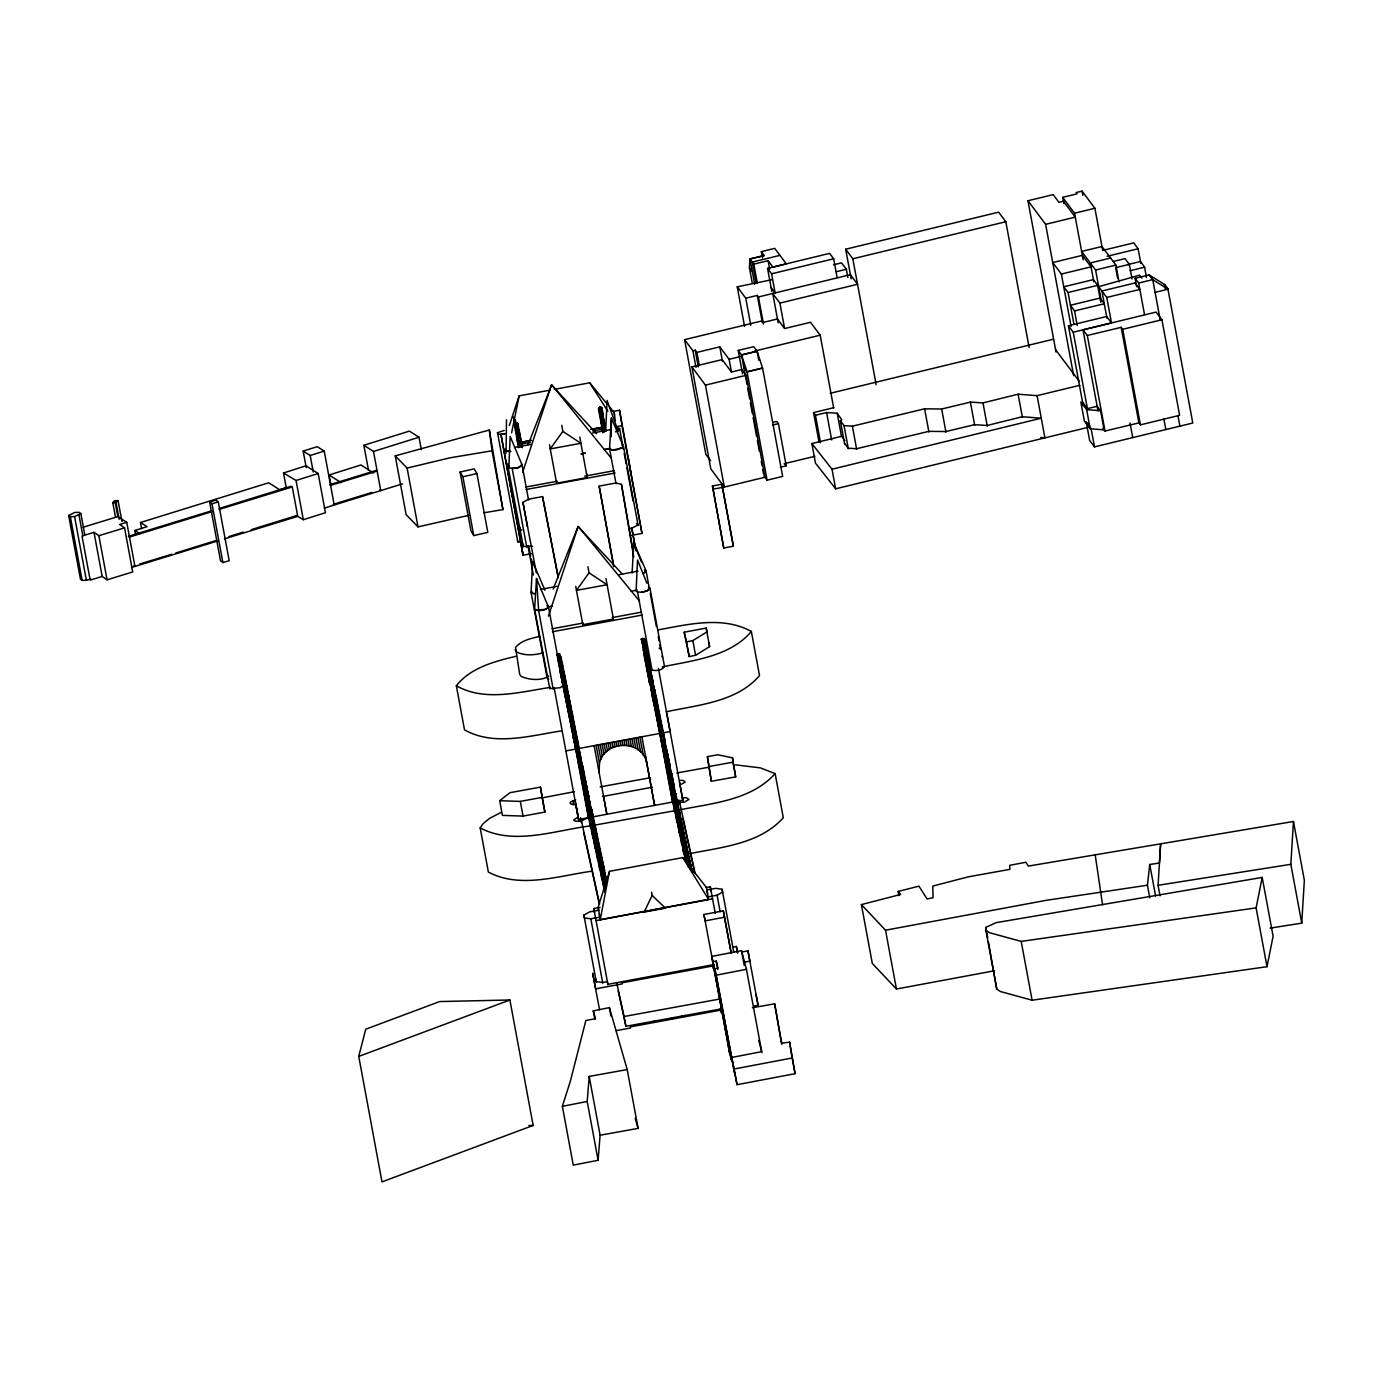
<?xml version="1.0" encoding="UTF-8"?>
<svg xmlns="http://www.w3.org/2000/svg" width="1373" height="1373" viewBox="0 0 1373 1373"><rect width="100%" height="100%" fill="white"/><g stroke="black" fill="none" stroke-linecap="round" stroke-linejoin="round"><path stroke-width="1.5" d="M611.242 436.614L611.38 418.096L623.514 446.671L638.05 525.07L631.563 528.227A7.174 2.368 -10.5 0 1 629.623 528.485M599.143 772.621L599.469 763.234L596.139 745.299M506.071 453.193L506.483 419.692M648.468 587.129C652.604 591.334 639.011 593.531 636.111 591.248L637.518 559.995L646.906 583.25M548.737 679.172L547.158 677.936L531.042 592.312L532.673 561.763L544.978 590.304M632.129 573.004L633.76 542.85L646.065 570.756L649.498 589.326M611.38 418.113L609.543 448.679L616.048 483.759M1270.128 928.131L1301.741 923.137L1290.843 864.321L1293.452 821.483L1028.377 866.088L1025.871 862.261L1009.773 865.316L1009.859 869.366L968.583 876.781L932.782 886.066L933.056 897.736L927.101 898.972L918.915 886.151L898.131 891.455L898.92 895.642M1301.741 923.137L1304.35 880.282L1293.452 821.483M562.295 681.403L563.05 685.522L560.218 687.753L549.801 688.577L534.612 609.252L536.517 578.514L548.514 607.106L558.845 662.833M1160.031 895.797L1158.074 885.293L1160.614 844.172L1159.464 862.999L1149.75 864.492L1147.416 885.225L1149.767 897.822M752.147 282.495L749.418 267.804L749.984 258.982L764.263 255.515L761.346 251.637L774.732 248.376L786.283 263.873L772.93 267.1L768.125 260.664L753.794 264.148L749.984 258.982L764.28 255.55M598.096 1160.288L587.198 1101.472L589.206 1076.415L627.204 1069.567L638.102 1128.366L600.104 1135.231L598.096 1160.288L573.262 1165.128L562.364 1106.329L570.344 1081.237L585.859 1020.482L595.539 1018.697L593.273 1010.871L609.406 1007.61L627.204 1069.567M599.246 852.719L599.246 851.964M548.754 676.134C541.477 681.059 529.171 680.047 521.002 676.323L519.681 674.315L515.562 647.438C521.225 640.436 530.802 638.514 539.126 636.488L539.881 637.415M649.635 910.402L708.502 899.349L706.563 887.627L682.81 857.576L609.492 871.323L600.258 919.67L646.065 911.071M1267.004 966.695L1256.106 907.879L1262.199 877.416L996.18 922.639L985.763 927.41L985.865 930.345L996.764 989.144L1000.488 991.546L1032.101 1000.213L1267.004 966.695L1273.097 936.232L1262.199 877.416M511.614 432.804L519.166 395.853L550.247 390.104M595.247 839.366L595.058 838.405M600.722 863.411L600.55 862.467L600.688 865.059M672.667 781.323L672.272 779.229L669.784 779.675L686.757 862.364L686.792 856.546M604.892 884.555L604.995 880.093M542.747 652.861C535.041 655.178 524.297 656.071 516.454 651.832L515.132 649.807M582.89 769.137L588.554 796.924L588.88 795.791L586.837 794.624L585.344 796.443L604.652 886.632L602.936 876.678L605.424 876.197L606.883 880.436L604.807 873.382M604.652 886.632L606.094 884.572L603.331 872.593L604.601 870.379L591.643 809.229L589.601 808.028L588.107 809.898L589.601 808.045L591.643 809.229L593.496 820.9M686.757 862.364L688.199 860.322L689.538 860.596L692.009 871.683L675.756 793.628L673.714 792.427L672.221 794.298L678.073 821.535L679.412 821.758L677.352 820.522L641.483 638.771L659.109 727.295L658.422 726.437L651.162 690.224L652.69 688.594L654.698 689.555L665.321 742.467L661.254 724.893L659.932 724.721L658.422 726.437L668.016 773.771L668.72 774.715L668.342 772.621L669.509 771.952L671.534 773.102L674.383 787.021L672.907 788.857L674.383 787.021L673.68 786.043L670.865 787.673L671.569 788.651L670.865 787.673L672.358 785.854L674.383 787.021M690.259 863.703L690.997 864.818L689.555 866.861L690.997 864.818L690.241 863.703L687.753 864.166L685.487 854.143L687.976 853.68L688.422 856.066L687.135 849.87L684.646 850.333L684.355 851.62L686.431 852.976L684.355 851.62L683.754 846.3L686.26 845.819L686.689 848.188L686.054 842.627L684.355 837.049L683.016 836.792L681.557 838.783L683.634 840.087L681.557 838.783L679.481 826.615M691.374 869.023L690.911 866.586L688.422 867.049L690.911 866.586L692.884 872.782M604.086 875.94L602.644 877.982L603.519 882.032L559.909 670.813M601.22 857.164L602.575 863.789L602.884 862.519L600.808 861.197L599.658 861.918L601.82 872.147L601.082 871.048L602.524 869.023L603.863 869.281L605.871 878.617L602.146 861.437L600.808 861.18L599.349 863.188L600.087 864.269L598.714 857.627L601.22 857.164L601.94 858.245L599.881 856.924L598.422 858.897L599.16 859.979L596.74 848.394L599.229 847.913L599.967 848.977L599.658 850.23L593.514 820.745L591.025 821.208L590.699 822.427L592.758 823.646L590.699 822.427L591.025 821.226L593.514 820.762L593.925 822.959L593.514 820.745M602.936 876.678L603.382 879.098L601.374 869.761L602.524 869.04L604.601 870.379L601.872 874.635L602.181 873.331L604.669 872.868L605.115 875.27L604.669 872.868L603.331 872.593M605.871 878.617L604.686 875.15L605.115 877.519L605.424 876.249L602.627 875.734L603.966 875.991M603.056 879.338L605.167 889.447L602.198 875.631L603.382 879.08M689.538 860.596L690.705 866.123M688.079 860.373L689.521 858.348L687.444 856.992L686.294 857.713L686.74 860.133L686.294 857.73L688.783 857.25L689.521 858.348L687.049 861.077L686.689 857.044M571.734 723.588L571.906 724.498M604.429 888.348L604.721 887.061M689.229 859.652L687.976 853.68L685.487 854.143L685.196 855.43L685.934 856.529L684.646 850.333L687.135 849.87L687.581 852.238L687.135 849.87M574.446 733.645L574.721 732.461M603.468 867.856L603.022 865.471L600.533 865.951L600.979 868.32L602.318 868.577L600.241 867.238L600.533 865.951L603.022 865.488L603.76 866.569L604.309 871.666M685.487 854.143L685.934 856.529M601.374 869.761L601.82 872.147M686.689 848.171L686.26 845.819L683.754 846.3L683.462 847.57L684.2 848.651L682.827 842.027L685.333 841.546L685.762 843.897M686.002 861.3L685.367 855.739L686.002 861.3L687.461 859.292L686.311 860.03M602.575 863.789L602.146 861.437M601.7 873.691L600.962 872.627L602.421 870.636L601.254 871.357L601.7 873.709L600.293 866.844L600.722 869.178M654.44 694.978L654.269 694.069M682.827 842.027L683.273 844.378L682.827 842.027L685.333 841.563L687.135 849.87M683.754 846.3L684.2 848.651M599.658 861.918L600.087 864.269M602.198 875.631L601.889 876.901L603.966 878.239L602.627 877.982L601.254 871.357M598.714 857.644L599.16 859.979M684.406 851.243L685.814 858.091L677.678 819.321L678.897 825.482M685.384 855.757L685.814 858.091M687.633 851.826L687.324 853.096L686.895 850.762L688.285 854.847M599.658 850.23L599.229 847.913L596.74 848.394L597.839 853.869M645.928 658.062L646.082 658.954M600.293 866.861L600.722 869.178L599.623 863.686M648.64 670.916L648.931 669.767M681.265 835.076L680.854 832.793L682.003 832.072L684.08 833.36L682.604 835.316L683.771 834.612L683.342 832.313L680.854 832.776L680.545 834.029L682.295 839.83M684.543 845.785L683.085 847.759L683.823 848.806L678.914 825.242M686.62 847.09L685.882 846.043L686.311 848.342L685.916 843.76M675.533 807.822L675.138 805.608L677.627 805.144L678.039 807.341L677.627 805.144L675.138 805.608L679.103 824.864L678.382 823.834L678.691 822.599L681.18 822.152L683.016 828.382L682.707 829.618L682.278 827.335L679.789 827.816L680.219 830.099L678.691 822.599L679.858 821.895L681.918 823.182L682.707 829.618L681.54 830.322M684.543 845.802L683.394 846.506L683.823 848.806M596.105 845.699L595.676 843.434L598.182 842.953L598.903 844L597.427 845.94L598.903 844L596.843 842.713L595.367 844.67L596.105 845.717L591.025 821.208M596.74 848.394L596.431 849.647L598.491 850.951M598.216 857.147L598.645 859.429L599.984 859.67L597.907 858.382L599.383 856.443L598.216 857.147L599.349 862.759M600.996 419.795L601.408 422.009L600.996 419.778L603.502 419.331L605.51 430.418L604.171 430.178L602.713 432.1L600.996 419.778L602.163 419.091L604.223 420.344L603.914 421.545L602.421 413.427L599.932 413.874L600.344 416.088M599.263 850.11L600.035 853.731L598.01 841.392M596.345 834.561L595.933 832.313L594.595 832.072L593.119 834.012L593.857 835.041L593.119 834.012L594.595 832.089L596.654 833.342L596.345 834.561L595.47 827.662L593.411 826.409L591.935 828.331L596.397 848.754L595.985 846.506L597.135 845.802L595.676 847.725L596.397 848.754M600.035 853.731L599.623 851.466L600.344 852.513M678.691 822.616L679.103 824.864M681.609 824.401L681.18 822.135M681.231 836.346L681.643 838.594M519.389 434.932L516.883 435.395L516.574 436.597L518.05 434.709L520.11 435.945L519.801 437.163L517.192 422.901L515.853 422.678L514.377 424.549L518.599 447.718M358.748 1056.421L365.716 1029.218L439.669 1001.552L509.898 999.99L533.153 1125.448L381.986 1181.878L358.748 1056.421L509.898 999.99M680.064 817.055L679.584 812.044L677.524 810.808L676.048 812.713L677.558 817.519M680.098 830.905L680.51 833.136M517.552 431.911L516.214 431.688L513.536 416.997L514.377 424.549L515.098 425.544L514.377 424.549L515.87 422.695L517.913 423.897L522.135 447.066L519.028 430.041L516.969 428.805L515.493 430.693L517.552 431.929M517.295 440.321L518.05 444.423L517.621 439.137M600.327 416.088L599.606 415.075L601.099 413.204L603.142 414.423L601.666 416.311L603.142 414.423L602.026 408.296L599.967 407.06L598.491 408.948L602.867 432.735M603.914 421.545L603.502 419.314M603.193 431.534L602.472 427.604L602.884 429.818M595.144 828.863L594.749 826.649L593.411 826.426L591.935 828.331L592.655 829.343M594.801 840.842L595.196 843.073M596.774 835.471L597.598 839.418M679.257 813.262L679.584 812.044L677.524 810.825L676.048 812.713L678.108 813.966L676.769 813.726M678.897 812.73L680.579 821.054L671.054 771.969M602.026 408.296L600.55 410.167L602.026 408.296L601.305 407.3L598.817 407.764L599.212 409.943L598.491 408.948M518.719 431.225L518.308 429.028L516.986 428.822L515.493 430.693L516.214 431.688M517.913 423.897L516.437 425.767L517.913 423.897L517.192 422.918M518.05 444.423L517.913 441.059L520.418 440.596L521.259 444.972L520.418 440.596L517.913 441.059L518.342 443.307M602.472 427.621L602.884 429.8M590.922 808.251L592.964 815.613L592.638 816.798L592.964 815.613L590.905 814.395L589.429 816.283L591.471 817.501L589.429 816.283L588.433 808.714M592.364 829.395L590.974 822.444L592.69 830.991M596.036 834.63L585.756 781.752M679.584 782.181L682.827 800.15L676.786 801.266L677.078 799.996L675.018 798.777L673.851 799.481L674.263 801.66L668.342 772.621L671.534 773.102L678.245 809.538M675.138 805.608L675.533 807.805L676.872 808.028M677.678 819.338L678.073 821.535M680.579 821.054L680.167 818.857L680.991 822.787M592.295 828.811L593.96 837.152M594.526 827.318L593.462 821.964M595.178 830.511L595.504 829.326L596.345 833.428M676.752 801.18L675.035 792.633L672.547 793.113L672.942 795.259M675.756 793.628L674.263 795.482L675.756 793.628L675.035 792.65M590.27 802.621L588.245 801.454L586.752 803.291L588.794 804.458L586.752 803.291L588.245 801.437L590.27 802.621L589.961 803.789L582.821 766.083L580.796 765.001L579.303 766.752L583.113 783.005L581.208 773.411L584.4 773.857L584.074 774.99L582.118 765.173L579.629 765.671L580.007 767.661L579.32 763.165M591.643 809.229L591.317 810.396L588.159 794.83L585.344 796.443M590.974 822.461L590.647 823.628L592.707 824.83L591.368 824.589M593.857 824.126L593.462 821.981M588.21 809.023L588.605 811.134L586.031 798.554M586.769 801.952L587.146 804.046L581.963 777.341M588.554 796.924L588.159 794.83M669.458 780.842L670.161 781.786L669.458 780.842L670.951 779.023L672.993 780.173L672.667 781.323M665.321 742.467L663.296 741.42L661.786 743.136L662.49 744.029L662.129 742.038L664.618 741.574L670.058 765.791L669.715 766.906L670.058 765.791L668.016 764.658L666.523 766.46L668.548 767.593L666.523 766.46L658.765 725.356L661.958 725.768L661.614 726.832L652.089 679.12L650.785 678.983L649.24 680.579L651.454 689.092M668.016 773.771L668.342 772.639M671.208 774.235L666.935 750.482L664.91 749.383L663.416 751.151L664.103 752.061L663.416 751.151L664.927 749.401L666.935 750.482L668.788 763.302M583.697 772.948L581.208 773.428L581.586 775.453L574.652 740.974L575.819 740.339L577.844 741.369L585.035 780.928L584.229 776.912M582.409 782.078L583.903 780.276L585.945 781.409L585.602 782.541L585.224 780.465L582.736 780.945M668.188 759.372L667.81 757.33L665.321 757.793L664.995 758.926L666.489 757.158L668.514 758.256L672.272 779.229M510.584 451.597L505.367 451.185L505.298 449.074M519.835 527.472L519.904 529.6A7.122 2.351 -10.5 0 0 521.894 530.081M559.875 653.908L582.495 767.181L582.135 765.19M581.208 773.428L581.568 775.436M582.495 767.181L582.821 766.083M585.035 780.911L584.675 778.903L585.361 779.813M666.609 751.58L666.935 750.482M604.446 880.9L605.012 880.23M663.313 735.31L662.97 733.354L660.121 734.898L660.825 735.791L660.464 733.834L662.97 733.371L663.313 735.31M663.005 747.547L663.365 749.504L662.678 748.628L664.189 746.895L663.005 747.564L677.816 822.41M665.854 749.04L665.167 745.642M609.492 871.323L598.147 907.107L598.697 910.282M661.305 739.086L666.66 765.774M560.888 656.431L577.844 741.369L577.484 742.433L577.141 740.51L575.836 740.356L574.309 742.038L579.99 767.661M580.384 755.099L580.041 756.163L569.229 699.389M574.652 740.991L574.309 742.038L557.352 657.083M658.765 725.373L659.109 727.295M661.597 726.815L661.254 724.893M663.108 735.31L647.541 654.526M522.632 472.329L551.5 384.818L596.62 433.714M509.349 425.458L519.166 395.853M548.445 616.099L578.102 526.528L622.57 574.343M662.404 731.826L662.747 730.779L669.08 762.204M574.652 729.32L574.326 727.45L575.424 732.959M657.118 711.712L655.59 713.342L657.581 714.32L655.59 713.342L657.118 711.695M569.658 710.854L568.353 710.716L568.027 708.931L577.192 754.875M654.063 702.925L654.389 704.761L650.493 685.23M567.409 704.83L570.584 705.173L568.576 704.212L567.049 705.825L567.736 706.649L557.369 654.389L558.554 653.805L603.331 872.61M569.949 718.542L570.276 720.362L559.927 668.102L561.111 667.518M571.82 727.947L571.477 728.96L573.468 729.938L572.163 729.767M656.878 704.28L657.238 703.268L659.16 715.505M599.469 763.234C604.446 739.875 642.873 739.052 646.906 763.731M568.302 696.523L568.662 695.527L566.671 694.584L565.127 696.197L565.813 697.003L565.127 696.197L566.671 694.601L568.662 695.527L569.846 704.229M652.089 679.12L652.776 679.91L651.231 681.506L652.415 680.922L652.089 679.12L650.785 679L649.601 679.601L649.927 681.368M651.162 690.224L652.707 688.611L654.698 689.555L654.337 690.568L644.658 639.046M654.955 694.635L654.629 692.833L655.316 693.64L653.771 695.253L654.955 694.618L652.673 682.982M644.023 655.196L649.824 684.441L644.04 652.501M566.86 690.259L566.551 688.508L568.559 698.6M649.824 684.441L650.184 683.462M562.02 678.657L562.312 680.373L562.02 678.674M564.818 679.91L565.178 678.949L565.745 684.389M646.391 650.579L646.082 648.863L644.761 648.743L643.216 650.287L645.207 651.162L643.216 650.287L644.778 648.76L646.082 648.863L646.374 650.562M557.369 654.389L557.009 655.333L558.571 653.823M528.124 444.543L551.706 384.766L611.071 457.896M553.147 589.103L578.102 526.511M641.122 639.715L641.5 638.788M652.106 895.419L644.194 912.084L665.459 908.171L652.106 895.419L651.557 892.141M657.942 629.932C688.096 624.44 722.764 615.67 751.34 631.46C730.024 656.826 692.679 660.464 662.232 666.918M606.334 430.178L605.63 431.448L607.089 400.538L618.09 430.779L615.447 431.877M535.092 593.754L531.797 593.222L531.746 591.111M549.835 686.466L549.801 688.577M508.817 466.031L508.096 467.215L523.336 546.557L532.501 546.162M523.353 544.429L523.336 546.557M587.593 817.845L581.122 821.088L575.253 821.208L573.657 819.973L578.136 816.969L575.802 804.389L572.867 804.458A7.174 2.368 -10.5 0 1 570.79 801.849L575.75 799.841M592.278 871.134C558.725 875.699 520.195 889.103 488.359 872.027L480.19 827.936L483.039 823.749L489.32 818.531L501.505 812.181M561.797 425.235L562.844 431.397L550.247 448.92L556.614 483.227L587.232 477.581L586.528 473.479M587.953 566.706L589.034 572.85L576.454 590.373L582.821 624.681L613.405 619.051L605.974 578.582M648.434 590.15L649.944 588.056L664.481 666.471C662.232 670.813 654.818 671.26 650.648 669.646M735.379 764.83L760.436 767.885L775.127 773.634C751.117 800.39 711.935 803.274 678.811 810.019M561.351 730.917C530.201 735.653 494.005 746.534 464.503 729.852L456.334 685.762C470.682 667.518 494.864 661.323 516.42 656.191M115.504 517.312L112.792 502.604L114.645 500.699L118.078 500.596L121.974 521.586M622.02 448.113L612.221 450.087L609.543 448.679L612.221 450.087L617.026 449.812L623.514 446.671M68.65 515.459L70.332 516.66L74.571 516.608L80.835 513.536L79.153 512.335L74.897 512.421L68.65 515.459L80.458 579.166L82.14 580.367L86.379 580.316L90.841 578.977M649.944 588.056L647.026 590.819L641.551 592.106M119.176 519.286L116.07 502.484L118.078 500.596M499.686 800.699L509.967 792.684L540.43 787.107L544.875 812.078L523.044 816.094L502.415 815.39L499.686 800.699L520.316 801.403L542.146 797.37L540.43 787.107M844.652 444.011L840.345 420.842L841.786 419.743L837.204 413.222L826.597 412.552L815.442 415.247L813.554 412.587L833.634 407.712M679.584 823.114L680.133 822.616M589.309 809.178L590.544 809.435L589.343 809.366M519.801 446.997L520.745 446.826M604.944 885.31L606.094 884.572M604.789 879.046L603.348 881.106L604.772 885.104L604.309 882.667L606.797 882.187L606.128 879.321L603.639 879.784L603.348 881.106L605.442 882.479L604.086 882.204M687.753 864.183L688.903 863.445L684.921 845.562M684.2 632.198L686.483 641.86L692.85 640.607L706.855 631.923L706.22 628.062L684.2 632.198L689.212 656.569L695.562 655.299L709.584 646.632L708.949 642.77M679.789 827.816L682.295 827.353M559.721 659.692L559.395 660.619M516.883 435.395L518.908 446.5L520.058 445.779L522.135 447.066M518.908 446.5L521.397 446.036M603.022 430.882L605.51 430.418M589.755 815.099L592.244 814.618M673.868 799.481L676.357 799.017M666.849 765.345L669.355 764.864M596.345 982.244L583.885 915.087L589.566 911.912L598.491 910.265M531.42 553.697L523.079 555.241L520.899 542.215L517.793 541.837L497.507 432.701L504.217 430.418M588.313 817.244L589.463 817.021L588.313 817.244L568.405 709.824M680.39 832.656L679.24 832.862L663.519 747.925M673.577 801.42L672.427 801.626L673.559 801.266M596.277 848.257L595.127 848.48L596.242 848.102M600.825 869.092L599.675 869.298L600.79 868.937M679.24 832.862L680.356 832.501M602.232 879.389L603.519 882.05M682.312 841.151L683.788 853.697L684.543 853.268M708.211 896.844L717.084 895.213L722.644 892.141L722.078 889.241L715.848 888.331L706.975 889.961L707.541 893.497M574.841 736.46L573.313 738.125L574 738.966L573.313 738.125L574.841 736.477M559.927 668.119L561.111 667.535M657.924 717.238L659.109 717.272L658.319 716.74M564.406 685.865L565.607 685.865L564.818 685.367M680.081 784.91L685.127 782.129L683.617 780.533L680.579 780.31M286.202 487.449L283.524 472.999L305.904 465.79L318.176 473.496L325.435 512.713L303.313 519.698L296.156 515.407M527.489 526.906L522.941 502.415L528.416 499.206L542.524 496.597L558.176 576.471M283.524 472.999L296.053 480.481L318.176 473.496M331.047 485.51L329.108 475.007L360.945 464.966L373.456 473.016M306.248 467.678L303.176 451.082L317.214 446.688L324.234 451.099L334.223 505.007L324.2 508.13M303.176 451.082L310.195 455.493L324.234 451.099M419.005 437.232L409.411 431.122L363.862 445.281L373.507 451.46L419.005 437.232L421.305 449.606M402.529 483.862L334.223 505.007L333.227 504.354M286.236 487.707L279.646 489.749L268.713 482.781L140.458 522.512L141.591 528.639M211.185 510.945L128.393 536.345L129.474 537.032L212.918 511.357M219.354 508.422L290.853 486.299L292.295 486.934L297.735 516.334L224.468 538.868M171.694 554.263L139.617 564.046M175.778 552.993L216.642 540.361M228.896 536.568L243.193 532.14M251.362 529.6L296.311 515.699L297.735 516.334M112.792 502.604L116.07 502.484M107.06 579.801L98.873 535.693L93.999 532.329L82.002 536.036L90.172 580.144L102.168 576.437L107.06 579.801L132.718 571.957L124.548 527.85L119.708 524.469L126.745 522.324L134.932 566.431L131.413 567.512M135.584 534.543L134.829 530.476L147.065 526.683L140.458 522.512M219.028 509.469L292.295 486.934M329.606 484.755L376.116 470.424L377.129 471.076L330.584 485.39M335.252 503.737L371.671 492.512M218.376 540.756L134.932 566.431L133.85 565.745M83.204 527.215L117.821 516.608L126.745 522.324M98.873 535.693L124.548 527.85M209.623 501.986L215.939 500.132L218.29 501.883L229.188 560.699L222.872 562.535L220.521 560.785L209.623 501.986L211.974 503.737L222.872 562.535M211.974 503.737L218.29 501.883M469.343 515.218L418.01 526.872L406.133 514.686L395.235 455.87L489.337 430.024L502.93 509.606L484.034 512.764M994.447 970.78L896.432 989.023L872.301 963.417L861.403 904.601L900.688 894.441L898.131 891.455M541.202 798.039L574.498 791.672M840.345 420.842L844.052 425.647L852.376 426.179L924.613 408.811L941.672 409.017L970.385 402.117L982.982 402.924L1018.114 394.205L1037.096 395.647L1079.865 385.298M743.874 367.689L747.049 371.86L762.581 368.067L782.661 476.397L767.129 480.172L763.954 475.985M1027.965 200.75L1053.194 194.623L1058.892 202.329L1063.44 201.247L1075.282 217.123L1045.625 224.331L1027.965 200.75L1055.991 351.969M771.66 279.766L737.232 286.82L744.578 326.431M1094.882 208.267L1082.078 191.122L1076.123 192.563L1077.05 193.85L1062.702 197.317L1074.544 213.21L1094.882 208.267L1102.656 250.212M737.232 286.82L745.762 298.216L757.295 295.418L758.462 296.963L775.127 292.912L771.094 287.506M1102.691 250.418L1133.755 242.884L1138.114 248.77L1140.826 263.427M1107.101 256.288L1138.114 248.77M738.211 350.441L753.743 346.683L757.107 351.196L762.581 368.067L747.049 371.86L741.523 354.938L738.211 350.441L742.518 373.731M1113.297 261.471L1125.036 258.622L1129.31 264.354L1132.021 278.976M1115.923 265.092L1101.97 246.505L1081.632 251.431L1095.585 270.018L1115.923 265.092L1119.012 281.791M1128.074 264.526L1140.482 261.505L1144.601 267.186L1146.541 277.655M1129.31 264.354L1115.665 267.666L1117.605 278.118M1130.185 270.687L1144.601 267.186M1097.628 285.344L1093.406 279.611L1063.749 286.785L1068.074 292.5L1097.628 285.344L1100.768 302.249M1136.69 286.682L1135.128 278.307L1149.15 274.909L1164.493 284.486L1167.96 289.188L1192.777 423.021L1094.487 446.894L1089.647 440.424L1086.18 421.665M1135.128 278.307L1138.663 283.044L1152.736 279.629L1160.134 319.531M1106.964 318.33L1101.901 291.007L1106.758 297.443L1139.847 289.411L1135.059 282.975L1101.901 291.007L1098.675 286.682L1139.624 275.184L1141.838 278.118M1068.4 325.761L1106.621 316.494L1111.478 322.93L1073.24 332.215L1068.4 325.761L1083.091 404.984M1082.971 329.846L1156.1 312.1L1161.918 319.755L1179.63 415.315L1140.431 424.858L1138.904 422.901L1121.192 327.34L1087.313 335.475L1082.971 329.846L1097.988 410.853M1121.192 327.34L1122.719 329.297L1161.918 319.755M772.587 425.081L778.422 423.656L786.231 465.807L780.396 467.232M1087.673 427.449L835.659 488.805L815.493 463.164L811.872 443.565L841.7 436.288L844.893 440.784M779.967 255.361L752.267 262.054L756.145 283.01M851.174 278.873L845.682 249.217L998.634 212.163L1005.825 221.739L1029.149 347.541M771.815 291.385L767.558 268.404L829.618 253.37L833.651 258.776L837.135 277.586M767.558 268.404L771.592 273.793L833.651 258.776M845.682 249.217L852.822 258.793L1005.825 221.739M833.48 264.8L841.546 262.861L846.334 269.28L847.879 277.621M836.243 271.734L846.334 269.28M772.742 293.496L850.402 274.686L857.541 284.28L779.898 303.09L772.742 293.496L778.165 322.775M710.596 460.676L705.825 454.343L684.578 339.663L762.015 320.904L763.182 322.432L777.461 318.965L784.618 328.559L810.516 322.277L820.196 335.184L833.72 408.159M684.578 339.663L692.902 350.75L695.219 350.201L696.9 352.398L719.795 346.854L729.097 359.297L731.414 371.808M1110.603 258.038L1090.316 262.947L1093.818 281.757M1061.38 274.051L1091.054 266.86L1082.353 255.344L1052.713 262.552L1061.38 274.051L1071.094 326.448M754.738 351.025L820.196 335.184M691.906 366.917L722.147 359.606L731.466 372.032L741.763 369.56L746.037 375.327L764.933 477.255L724.343 487.072L710.802 468.862L691.906 366.917L705.447 385.144L724.343 487.072M729.097 359.297L741.592 356.276M705.447 385.144L746.037 375.327M1074.544 310.916L1104.252 303.759L1099.996 298.078L1070.442 305.252L1074.544 310.916L1077.239 325.504M1155.105 292.363L1167.977 289.24L1164.493 284.486L1165.265 288.673M830.202 393.296L1053.142 339.285M773.153 422.352L776.775 421.477L778.422 423.656M784.172 463.714L814.858 456.299M811.872 443.565L832.021 469.206L1041.283 418.199L1022.284 416.74L987.153 425.476L974.573 424.669L945.86 431.551L928.8 431.362L856.546 448.731L848.222 448.199L844.532 443.376M746.963 384.354L741.523 354.938L757.107 351.196L758.788 360.327M395.235 455.87L407.112 468.073L450.052 457.81L492.032 450.79L489.337 430.024M1102.845 428.222L1105.025 431.036L1138.904 422.901M741.523 354.938L757.107 351.265M460.075 472.055L462.873 476.757L476.912 473.582L487.81 532.381L473.771 535.573L470.973 530.87L460.075 472.055L474.2 468.862L476.912 473.582M761.895 1052.731L746.431 969.321L741.523 950.631L711.695 956.449L713.033 961.718L716.208 961.1L718.01 968.119L714.681 968.772L737.026 1084.687L795.087 1073.686L789.578 1042.124L781.494 1043.274L774.647 1003.8L752.353 1007.765M743.754 962.301L749.881 961.1L747.942 950.854L741.746 952.021M753.966 1006.014L758.068 1005.208L747.942 950.854M562.364 1106.329L587.198 1101.472M500.922 434.4L523.079 555.241L500.991 434.4L504.989 433.628L500.922 434.4L497.815 434.022L497.507 432.701M714.681 968.772L716.311 975.156L746.431 969.321M758.754 1040.442L761.689 1051.649L731.569 1057.485L734.109 1069.018L792.187 1057.999L789.578 1042.124M613.456 564.028L599.143 486.111L615.893 482.987L621.454 484.377L632.678 548.428M540.464 589.429L557.078 586.305M619.326 574.635L638.016 571.134M548.05 606.815L552.203 606.042M631.065 591.248L637.295 590.081M593.702 838.028L592.827 837.908L593.977 837.702M598.165 858.468L598.233 858.846M594.526 912.685L593.754 908.531L600.001 907.364M706.134 887.559L710.304 886.786L715.264 913.405M593.754 908.531L596.071 920.631L712.57 898.886M713.033 961.718L731.208 1059.733L703.92 914.487L723.314 910.865L731.174 952.948L723.314 910.865M724.549 917.233L705.121 920.871L703.92 914.487M714.132 964.515L607.879 984.338L607.364 981.626L602.644 982.502L596.242 981.678L595.693 978.795M653.497 1021.461L657.804 1020.654M616.151 1030.66L630.499 1027.982L630.31 1026.884L720.756 1010.116L721.22 1012.433L720.447 1008.228M554.383 389.331L589.721 382.81L606.849 403.645M590.699 429.423L601.168 427.501M521.431 442.226L531.591 440.355M590.733 429.423L602.026 427.329M514.463 447.478L530.922 444.423M592.673 432.958L611.208 429.526M585.121 453.176L580.916 453.965L585.121 453.21M610.316 448.473L604.017 449.658L610.333 448.525M525.687 487.055L557.301 481.219M584.692 476.156L614.194 470.699M526.082 489.492L615.07 473.033M552.032 628.8L583.216 622.999M612.324 617.575L641.414 612.152M552.409 631.752L642.049 615.087M565.882 750.911L670.11 731.534L666.866 713.565M602.472 796.512L652.432 787.21M672.924 801.986L578.599 819.527L575.287 801.557M583.885 915.087L584.435 917.971L590.836 918.794L599.675 917.164M732.375 947.216L736.34 946.478L737.627 952.793L736.34 946.478M861.403 904.601L885.534 930.207L1046.123 900.345L1147.416 885.225M613.302 411.402L619.549 410.27L641.998 533.445L631.563 535.35M521.654 442.192L529.927 440.664M521.877 443.977L530.218 442.449M592.793 430.985L603.228 429.062M617.833 426.385L622.003 425.63L619.549 410.27M669.973 1018.835L673.851 1018.114M677.713 1017.41L685.384 1015.505M548.994 687.581C519.097 692.267 484.48 701.792 456.334 685.762M666.214 711.798C697.879 704.967 737.147 701.981 759.509 675.567L751.34 631.46M600.173 786.901L650.39 777.719M676.769 772.982L709.652 767.078M616.82 983.171L624.08 1016.501L720.259 998.943M618.176 990.877L625.899 1026.3L722.078 1008.743M712.467 485.939L721.958 484.24L732.856 543.039L733.302 546.265L723.743 547.981L712.467 485.939L723.743 547.981M708.605 766.58L732.959 762.204L732.495 757.827L717.822 754.772L707.387 756.626L711.334 781.271L735.688 776.895L732.495 757.827M590.407 825.894C554.898 830.322 514.086 845.837 480.19 827.936M594.629 825.139L674.606 810.774M689.092 853.749C721.58 847.21 759.835 843.966 783.297 817.742L775.127 773.634M712.844 489.166L722.404 487.466L721.958 484.24M1158.074 885.293L1290.843 864.321M985.865 930.345L989.59 932.73L1021.203 941.397L1256.106 907.879M510.722 451.425L504.801 450.756M682.398 797.799L686.105 797.627L688.954 799.446L684.372 802.124L676.597 802.673M528.897 1125.551L533.153 1125.448M1086.644 409.669L1100.562 410.733L1104.115 429.835L1090.196 428.771L1084.378 421.082L1080.826 401.98L1086.644 409.669L1090.196 428.771M1040.683 437.472L1044.904 437.798L1037.096 395.647M604.892 431.379L603.794 431.911L604.858 431.225M568.353 710.699L569.658 710.836M570.928 716.191L569.606 716.054L570.928 716.208M674.709 812.044L675.859 811.821L674.675 811.889L656.345 712.965M590.596 827.662L591.746 827.438L590.562 827.507L569.898 715.951M681.506 843.279L682.673 843.056L681.489 843.125L667.364 766.1M584.915 786.489L586.94 787.587L586.237 786.66M669.767 781.1L671.088 781.288L669.767 781.117L669.389 779.04L671.26 788.428L672.581 788.634L670.556 787.484L665.682 759.835M584.606 790.316L585.928 790.505L584.606 790.333L588.485 809.229M588.828 810.877L590.15 811.083L588.828 810.894L590.991 821.363M679.309 827.456L680.648 827.679L679.309 827.456M535.264 610.161L545.682 609.337L548.514 607.106L547.003 605.682M598.491 850.934L597.152 850.694L595.676 843.417M601.031 864.664L599.709 864.424L601.048 864.664M685.436 842.387L685.093 838.114L683.016 836.809L681.866 837.53L682.947 842.85M600.241 852.667L597.753 853.131L597.444 854.384L598.182 855.465L597.753 853.131L600.241 852.65L601.649 859.498M688.199 860.339L690.276 861.712M606.815 882.204L604.309 882.667L604.772 885.104M534.612 609.252L538.645 610.728L544.017 609.921L548.05 607.947L548.016 606.059M621.935 445.109L622.982 445.504M636.471 523.525L638.05 525.07M531.042 592.312L533.822 593.72M1167.96 289.188L1152.736 279.663L1149.15 274.909L1152.736 279.629M659.091 648.228L660.585 649.172L659.829 645.035M618.159 427.775L619.618 428.702L623.445 449.349M329.108 475.007L341.225 482.695M134.829 530.476L139.754 533.599M379.755 490.024L380.767 490.676L373.507 451.46M562.844 431.397L580.882 443.273L587.232 477.581M589.034 572.85L607.038 584.744L576.454 590.373L575.75 586.271M648.622 662.593L649.446 666.712M652.467 695.098L652.141 693.314L653.325 692.696L651.78 694.309L655.556 710.442M570.533 708.468L573.125 718.886L572.438 718.062M609.303 406.614L614.194 412.569L615.276 420.722M578.325 526.494L639.492 601.048M576.162 736.632L577.93 745.642M659.898 732.29L659.555 730.402L659.898 732.307M663.811 738.623L664.481 742.004M576.711 751.391L576.351 749.435L578.857 748.954L579.2 750.928L578.857 748.954L577.535 748.817L576.008 750.516L576.711 751.391M581.397 762.702L583.405 772.896L583.044 770.905M1100.562 410.733L1097.147 406.288L1087.399 408.656L1082.576 402.203M584.126 789.166L577.535 756.386M784.584 463.628L786.231 465.807M1055.58 349.737L1079.401 381.471M749.435 267.838L752.353 271.734M673.371 785.888L674.092 789.406M1087.33 422.935L1089.733 426.162M674.83 792.942L675.516 796.357M671.26 788.445L670.882 786.351L676.134 812.181M1135.059 282.975L1136.312 284.674M676.22 799.773L676.906 803.068M602.421 413.427L605.253 426.008L603.193 424.738L601.717 426.66L603.193 424.755L605.253 426.008M680.167 818.857L684.08 835.076M681.403 824.761L681.815 826.992L681.403 824.761M685.556 842.112L684.458 836.895M684.355 837.049L684.784 839.366L683.342 832.313M603.76 870.894L604.498 871.958L603.519 867.444M603.76 870.877L604.498 871.958M606.128 879.321L606.883 880.436M676.151 808.251L676.529 809.589M589.721 382.81L607.913 411.368M682.81 857.576L708.485 899.229M662.026 656.225L662.575 657.392M633.794 542.833L641.483 562.106M591.849 822.908L592.518 824.692M592.038 823.851L592.707 825.636M591.746 823.422L592.415 825.207M635.236 1118.377L638.102 1128.366M668.737 771.918L669.543 775.059M668.617 772.433L669.423 775.556M584.915 789.612L585.722 792.736M690.207 868.972L688.903 863.428M517.484 540.516L517.793 541.837M576.626 748.748L577.501 752.558M688.783 857.25L689.538 860.631L688.611 856.34M599.143 486.111L613.628 566.689M679.275 800.613L695.15 873.537M678.828 799.996L679.738 804.166M682.913 818.754L694.687 872.919M684.921 845.579L642.667 638.188M580.968 818.565L599.572 904M580.504 817.965L581.414 822.118M583.679 832.536L599.126 903.383M687.221 852.273L687.873 855.276M603.536 870.207L604.189 873.228M683.394 846.506L684.492 851.981M603.176 865.865L600.705 854.246M599.229 847.913L600.327 853.405M602.112 863.222L602.781 866.38M682.278 827.335L683.771 834.612M681.214 822.581L677.627 805.127M682.965 832.244L683.771 836.311M597.856 841.752L598.594 845.236M595.985 846.506L598.645 859.429M681.797 826.649L682.604 830.768M596.466 836.432L597.289 840.379M593.805 823.56L594.458 826.752M591.059 810.259L591.797 814.086M592.449 817.021L593.187 820.814M587.507 805.814L588.228 809.349M588.571 810.722L591.025 822.942M672.255 780.396L673.01 784.052M586.992 790.591L587.764 794.366M588.142 796.014L589.274 801.746M589.618 803.256L590.373 807.118M669.183 765.224L669.938 769.189M580.024 755.922L580.728 759.561M528.554 545.768L530.682 556.185M531.402 558.897L532.243 563.067M655.728 698.497L656.551 702.478M659.864 719.212L661.683 728.239M686.5 857.112L687.289 861.025M655.934 712.312L660.962 737.524M573.142 721.786L573.948 725.596M578.634 749.023L579.337 752.661M604.086 880.144L604.995 884.744L602.781 874.687M566.963 702.787L574.652 741.163M643.988 638.308L652.415 680.905M647.232 655.539L647.919 659.074M650.15 670.487L652.278 680.974M681.077 831.729L683.085 841.855M683.737 844.172L684.629 848.651M563.788 671.912L568.834 697.364M562.415 667.638L564.509 678.211M568.954 700.573L569.744 704.521M598.714 855.087L599.52 859.12M601.34 868.423L602.163 872.559M598.577 855.448L599.366 859.498M713.05 968.325L712.587 966.008L622.141 982.776L622.329 983.875L595.676 988.852L592.655 973.268L599.572 1009.859M674.658 793.834L675.482 798.005M671.431 785.305L672.238 789.389M676.923 811.563L677.696 815.545M679.669 825.448L680.442 829.429M558.193 577.861L542.524 496.597M587.73 802.965L588.536 807.049M589.326 811.151L592.484 826.392M593.205 829.172L593.977 833.136M595.951 843.056L596.723 847.021M667.261 764.744L668.05 768.76M670.007 778.8L670.796 782.816M652.244 690.482L653.033 694.481M656.363 710.957L657.152 715.024M579.44 761.706L580.23 765.825M580.813 769.155L582.873 779.641M583.542 782.353L584.332 786.369M586.288 796.409L587.078 800.442M578.067 755.802L580.075 766.117M648.09 669.715L648.897 673.868M560.27 665.751L560.905 670.075M561.574 672.873L562.364 677.026M756.111 994.944L758.068 1005.208M522.941 502.415L536.362 573.004M603.502 796.306L606.866 814.275L594.149 745.659M728.445 1046.81L729.647 1053.194M1177.948 415.676L1179.888 426.145M1138.663 283.044L1144.498 314.52M1163.892 419.108L1165.831 429.56M1122.719 329.297L1140.431 424.858M1106.758 297.443L1111.409 322.535M1130.013 422.953L1132.725 437.592M1082.078 191.122L1082.868 195.326M1095.585 270.018L1101.386 301.322M1074.544 213.21L1083.177 259.789M1062.702 197.317L1063.869 203.616M1087.313 335.475L1105.025 431.036M1068.074 292.5L1073.909 323.994M1073.24 332.215L1087.536 409.36M1091.02 428.119L1094.487 446.894M1045.625 224.331L1073.669 375.653M1149.75 864.492L1155.585 895.985M1018.114 394.205L1022.404 417.375M1102.57 904.824L1095.242 855.087M982.982 402.924L987.273 426.111M970.385 402.117L974.693 425.304M941.672 409.017L945.963 432.186M924.613 408.811L928.903 431.997M1021.203 941.397L1032.101 1000.213M985.763 927.41L987.702 937.913M988.474 942.118L996.764 989.144M852.822 258.793L876.146 384.68M852.376 426.179L856.666 449.366M844.052 425.647L848.342 448.834M837.204 413.222L841.495 436.408M826.597 412.552L831.678 439.944M832.021 469.206L835.659 488.805M815.442 415.247L820.522 442.638M813.554 412.587L819.029 442.072M779.898 303.09L784.549 328.181M771.592 273.793L775.076 292.603M768.125 260.664L769.669 269.022M761.346 251.637L762.513 257.918M885.534 930.207L896.432 989.023M753.794 264.148L757.278 282.958M758.462 296.963L763.474 324.062M757.295 295.418L762.324 322.535M749.984 258.982L754.669 284.28M745.762 298.216L750.791 325.315M747.049 371.86L767.129 480.172M747.701 388.336L749.675 398.925M750.413 402.941L752.37 413.513M753.125 417.546L756.626 436.408M757.381 440.51L759.32 450.996M761.243 461.379L762.015 465.567M762.787 469.72L763.56 473.908M719.795 346.854L722.49 361.459M722.404 487.466L733.302 546.265M696.9 352.398L699.217 364.909M695.219 350.201L698.308 366.883M692.902 350.75L695.991 367.432M792.187 1057.999L795.087 1073.686M732.959 762.204L735.688 776.895M706.22 628.062L709.584 646.632M774.647 1003.8L781.872 1044.407M692.85 640.607L695.562 655.299M686.483 641.86L689.212 656.569M707.387 756.626L711.334 781.271M741.523 950.631L744.235 965.236M722.078 889.241L733.783 952.261M717.084 895.213L720.156 911.809M710.304 886.786L711.06 890.923M622.003 425.63L641.998 533.445M650.27 593.445L656.38 626.466M658.302 636.78L659.057 640.916M624.217 453.468L626.122 463.782M626.895 467.918L633.004 500.922M716.208 961.1L717.753 969.441M734.109 1069.018L737.026 1084.687M716.311 975.156L734.486 1073.171M658.439 668.531L683.17 802.004M711.695 956.449L729.852 1054.464M631.717 527.61L636.008 550.71M631.786 528.588L635.682 549.595M637.535 591.952L652.072 670.367M682.862 841.392L684.492 850.093M685.23 853.268L685.968 858.108M679.721 826.271L680.493 830.442M681.059 833.462L681.849 837.736M682.432 840.86L686.002 860.15M678.365 819.956L680.373 830.751M681.077 834.475L681.883 838.852M677.267 815.837L685.642 859.961M672.787 793.44L673.542 797.593M674.246 801.351L685.281 859.91M670.075 779.692L670.848 783.914M671.328 786.403L683.788 853.697M664.618 752.078L665.39 756.214M665.888 758.943L666.66 763.165M660.464 733.388L661.237 737.524M661.786 740.51L676.975 822.461M660.43 733.216L661.202 737.37M646.7 662.816L647.49 667.021M652.124 692.095L654.114 702.77M654.852 706.82L672.427 801.626M641.912 736.786L654.629 805.385L645.482 756.248M639.921 737.147L643.25 755.099M637.93 737.524L640.625 752.009M635.939 737.885L638.188 749.933M633.948 738.262L635.836 748.405M631.975 738.64L633.571 747.272M629.984 739L631.357 746.431M627.993 739.378L629.177 745.831M626.002 739.738L627.049 745.436M624.011 740.116L624.955 745.23M622.02 740.476L622.896 745.213M620.03 740.854L620.853 745.333M618.039 741.214L618.845 745.625M616.048 741.592L616.872 746.088M614.057 741.969L614.932 746.689M612.066 742.33L613.01 747.461M610.075 742.707L611.122 748.405M608.085 743.068L609.286 749.538M606.094 743.445L607.467 750.877M604.103 743.806L605.699 752.455M602.112 744.183L604 754.326M600.121 744.544L602.352 756.592M598.13 744.921L600.825 759.406M604.206 882.719L604.978 886.941M601.803 871.666L603.365 880.076M604.051 883.731L604.909 888.331M599.932 863.377L600.756 867.753M601.443 871.477L604.944 890.322M597.736 852.479L599.297 860.854M599.984 864.647L602.781 879.664M595.882 844.275L596.654 848.445M597.324 851.14L604.961 892.33M591.866 823.474L592.638 827.644M593.085 831.06L604.206 890.116M590.768 819.389L601.94 879.715M586.357 797.421L587.129 801.643M587.678 804.595L588.485 808.92M589.051 811.134L599.675 869.298M583.508 783.897L584.349 788.411M584.864 791.277L597.392 858.897M580.865 770.682L595.127 848.48M576.609 749.521L578.634 760.419M579.337 764.246L589.154 817.21M572.627 728.891L573.399 733.079M574.017 736.409L592.861 838.062M568.439 708.125L569.246 712.467M565.676 695.098L567.667 705.773M528.571 499.978L522.066 464.898L510.172 436.408L508.817 468.142L517.964 467.747L522.066 464.898L521.517 464.057L521.5 465.91L517.964 467.747L512.215 468.691L526.751 547.106M559.618 666.952L560.373 671.088M624.08 1016.501L625.899 1026.3M580.693 818.342L581.466 822.547M527.936 545.63L533.376 575.03M554.194 687.907L578.908 821.174M553.182 689.143L538.645 610.728L536.517 578.531M596.071 920.631L607.982 984.904M572.85 800.648L573.639 804.835M609.406 1007.61L610.968 1016.02M507.976 463.508L508.748 467.644M590.836 918.794L602.747 983.068M492.032 450.79L502.93 509.606M593.273 1010.871L594.835 1019.264M542.146 797.37L544.875 812.078M589.206 1076.415L600.104 1135.231M462.873 476.757L473.771 535.573M520.316 801.403L523.044 816.094M407.112 468.073L418.01 526.872M363.862 445.281L368.445 470.047M310.195 455.493L313.267 472.072M296.053 480.481L303.313 519.698M115.092 501.9L117.821 516.608M93.999 532.329L102.168 576.437M80.835 513.536L84.645 534.08M79.033 515.27L82.843 535.813M74.571 516.608L86.379 580.316M70.332 516.66L82.14 580.367M601.305 407.283L602.833 415.624M599.967 407.06L604.171 430.195M598.817 407.747L602.095 425.802M520.83 439.669L522.289 447.701M515.287 419.503L520.075 445.796M515.819 429.492L516.934 435.636M579.818 437.112L580.882 443.273L550.247 448.92L549.543 444.818M726.729 1037.507L726.952 1038.777M621.454 484.377L633.76 557.215M599.28 913.8L600.258 919.67L598.302 907.931M510.001 483.416L512.18 496.425M628.628 459.269L631.082 474.629M614.194 412.569L614.52 415.024M546.334 671.637A7.174 2.368 -10.5 0 1 545.579 670.728M619.618 428.702L618.09 430.779L619.618 428.702M666.18 758.205L667.432 758.462L666.18 758.205M603.914 883.474L604.36 885.877L603.622 884.778L605.064 882.753L603.914 883.491M690.413 864.681L690.121 865.968L689.675 863.583L690.413 864.681M599.28 862.107L598.971 863.36L599.28 862.124M602.507 862.707L602.198 863.96L601.769 861.643L602.507 862.707M682.33 841.529L682.759 843.829L682.021 842.782L683.497 840.825L682.33 841.546M601.443 857.713L601.134 858.966L600.722 856.666L601.443 857.713M594.578 838.216L594.99 840.499L594.578 838.234L597.066 837.753L597.495 840.019L597.066 837.753L594.578 838.234M597.118 851.947L597.547 854.212L596.809 853.182L598.285 851.226L597.118 851.947M677.541 817.175L677.232 818.394L678.708 816.472L680.047 816.695L680.459 818.96L680.047 816.695L677.541 817.175M683.308 831.454L682.999 832.673L683.308 831.454M676.408 813.194L676.082 814.395L678.142 815.596L676.082 814.395L677.558 812.507L676.408 813.211M675.087 806.826L675.482 809.006L676.82 809.212L674.761 808.011L675.087 806.843M678.296 807.341L677.97 808.525L677.576 806.363L678.296 807.341M592.827 816.351L592.501 817.519L592.106 815.373L592.827 816.351M589.618 815.837L590.012 817.982L589.618 815.854M673.731 800.236L673.405 801.403L675.447 802.587L673.405 801.403L674.898 799.549L673.731 800.236M591.42 809.504L591.094 810.671L591.42 809.504M672.324 793.405L671.998 794.555L674.04 795.722L671.998 794.555L672.324 793.422M587.421 788.703L587.095 789.853L586.717 787.759L585.396 787.57L583.903 789.372L585.396 787.587L587.421 788.703M589.978 802.433L589.652 803.583L589.978 802.433M585.276 794.658L585.653 796.735L585.276 794.675M672.598 779.521L672.272 780.653L671.895 778.577L672.598 779.521M667.862 771.523L668.239 773.565L667.862 771.54M582.169 779.366L582.547 781.391L581.843 780.482L583.353 778.714L582.169 779.383M578.016 757.656L578.376 759.647L577.673 758.754L579.183 757.004L581.208 758.085L580.865 759.183L579.698 759.835L581.208 758.085L580.504 757.192L578.016 757.673M580.556 771.386L580.916 773.377L580.213 772.467L581.723 770.734L580.556 771.386M664.669 755.768L665.03 757.759L664.669 755.785M578.891 763.148L578.565 764.229L580.573 765.293L578.565 764.229L578.891 763.165M577.192 754.704L577.535 756.643L577.192 754.704M572.901 732.29L573.245 734.195L572.901 732.307L576.094 732.667L572.901 732.29M575.441 746.002L575.785 747.925L575.441 746.02M657.015 716.672L656.672 717.719L658.199 716.037L660.207 717.066L659.864 718.113L659.521 716.208L657.015 716.689M571.117 723.365L571.46 725.253L570.773 724.395L572.284 722.73L574.292 723.743L572.764 725.407L574.292 723.743L573.605 722.885L571.117 723.382M655.23 707.747L655.573 709.635L654.887 708.794L656.397 707.129L658.405 708.125L658.062 709.172L657.718 707.284L655.23 707.764M657.77 721.477L658.113 723.365L657.77 721.477M660.945 721.838L660.602 722.885L660.259 720.997L660.945 721.838M572.455 714.561L572.112 715.59L571.769 713.737L570.464 713.582L568.937 715.23L570.464 713.6L572.455 714.561M653.394 698.6L653.72 700.453L653.05 699.612L654.578 697.982L656.569 698.96L655.041 700.608L656.569 698.96L655.882 698.119L653.394 698.617M659.109 712.673L658.765 713.703L658.439 711.849L659.109 712.673M563.531 685.35L563.84 687.118L563.17 686.328L564.698 684.732L566.689 685.659L566.328 686.654L566.019 684.87L563.531 685.35M566.071 699.063L566.38 700.848L566.071 699.08M647.644 669.732L647.953 671.5L649.275 671.637L647.284 670.711L648.811 669.132L650.802 670.058L650.442 671.037L650.133 669.252L647.644 669.749M561.523 675.259L561.832 677.009L561.162 676.22L562.707 674.658L564.681 675.567L563.136 677.129L564.681 675.567L564.011 674.778L561.523 675.276M564.063 688.971L564.372 690.722L563.702 689.95L565.247 688.388L564.063 688.989M645.636 659.641L645.945 661.391L645.636 659.658L648.794 659.95L645.636 659.641M648.176 673.371L648.485 675.121L648.176 673.388M651.334 673.662L650.974 674.641L650.665 672.89L651.334 673.662M646.117 663.056L646.426 664.772L647.747 664.892L645.756 664L646.134 663.056M559.463 664.944L559.772 666.66L561.094 666.78L559.103 665.888L559.48 664.944L562.638 665.236L562.278 666.18L561.969 664.481L559.463 664.944M646.082 571.408L643.096 573.519L646.082 571.408L644.572 569.812L646.082 571.408M662.97 741.163L661.649 741.008L662.97 741.197M587.781 794.195L586.46 794.006L587.781 794.195M587.387 797.593L586.048 797.404L587.387 797.61M518.634 437.833L517.295 437.609L518.634 437.85M679.292 819.647L677.953 819.424L679.292 819.664M603.777 427.913L602.438 427.69L603.777 427.93M686.174 853.8L684.835 853.56L686.174 853.817M667.862 756.197L667.175 755.304L667.862 756.197"/></g></svg>
